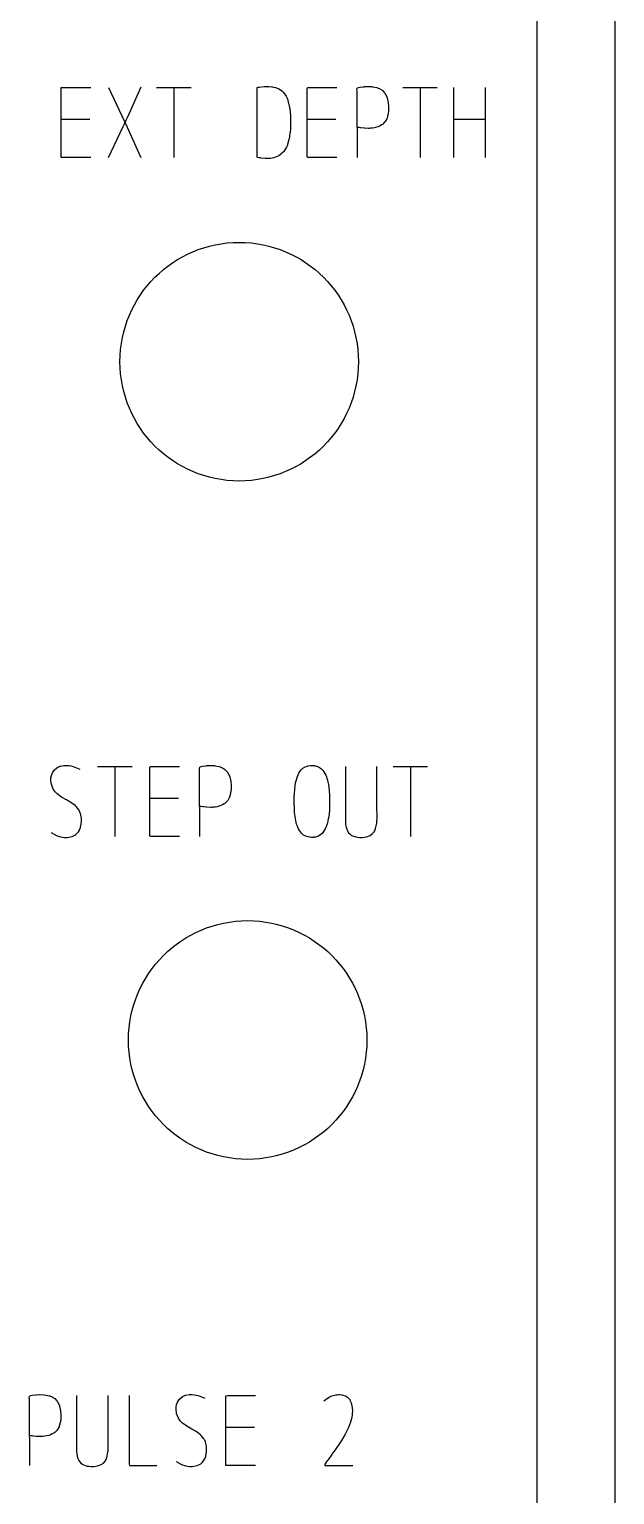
# Model space of a CAD drawing. Header units: millimetres. Extents: x 0 to 162, y -1 to 222.
# Drawn here: x 138.6 to 161.9, y 52.7 to 111 of the extents above; entities that cross this region are included whole.
import ezdxf

# ---------------------------------------------------------------- set-up
doc = ezdxf.new("R2010")
doc.units = ezdxf.units.MM
doc.layers.add('Gravur', color=7, linetype='CONTINUOUS')
doc.layers.add('Kontur', color=7, linetype='CONTINUOUS')

msp = doc.modelspace()

# ---------------------------------------------------------------- linework, layer by layer
at = {"layer": 'Gravur', "color": 255, "linetype": 'CONTINUOUS'}
for p, q in [((158.81116, 222.249), (158.82284, -0.951)), ((139.86617, 108.62142), (139.87291, 108.66008)), ((139.86617, 108.5115), (139.86617, 108.62142)), ((139.86617, 108.06008), (139.86617, 108.5115)), ((139.87291, 108.66008), (139.95253, 108.6646)), ((139.95253, 108.6646), (140.17628, 108.6646)), ((140.17628, 108.6646), (141.04381, 108.6646)), ((141.75382, 108.66941), (142.49416, 107.08374)), ((143.03721, 108.67245), (142.5056, 107.47673)), ((143.66848, 108.6646), (145.04631, 108.6646)), ((144.35936, 108.66067), (144.35936, 105.88146)), ((147.67381, 108.62677), (147.67613, 108.65165)), ((147.6739, 108.62413), (147.67381, 108.62677)), ((147.67381, 108.62677), (147.67381, 108.62677)), ((147.67492, 108.60179), (147.6739, 108.62413)), ((147.67492, 108.4801), (147.67492, 108.60179)), ((147.67613, 108.65165), (147.67773, 108.6559)), ((147.67773, 108.6559), (147.67808, 108.65661)), ((147.67808, 108.65661), (147.67845, 108.6573)), ((147.67845, 108.6573), (147.69468, 108.66933)), ((147.67845, 108.6573), (147.67845, 108.6573)), ((147.69468, 108.66933), (147.71946, 108.67498)), ((147.71946, 108.67498), (147.74051, 108.67704)), ((147.71946, 108.67498), (147.71946, 108.67498)), ((147.74051, 108.67704), (147.75735, 108.67863)), ((147.75735, 108.67863), (147.95924, 108.69809)), ((147.95924, 108.69809), (147.9711, 108.69928)), ((147.9711, 108.69928), (147.98396, 108.70066)), ((147.9711, 108.69928), (147.9711, 108.69928)), ((147.98396, 108.70066), (147.9968, 108.70215)), ((147.9968, 108.70215), (148.13101, 108.70746)), ((148.13101, 108.70746), (148.14354, 108.70703)), ((148.14354, 108.70703), (148.14354, 108.70703)), ((148.14354, 108.70703), (148.26438, 108.69593)), ((148.26438, 108.69593), (148.28729, 108.69239)), ((148.28729, 108.69239), (148.39778, 108.66784)), ((148.39778, 108.66784), (148.40993, 108.66431)), ((148.40993, 108.66431), (148.40993, 108.66431)), ((148.40993, 108.66431), (148.51787, 108.62426)), ((148.51787, 108.62426), (148.53852, 108.61451)), ((148.53852, 108.61451), (148.68058, 108.51705)), ((148.68058, 108.51705), (148.69806, 108.50035)), ((148.69806, 108.50035), (148.71487, 108.48305)), ((149.67617, 108.62142), (149.68291, 108.66008)), ((149.67617, 108.5115), (149.67617, 108.62142)), ((149.67617, 108.06008), (149.67617, 108.5115)), ((149.68291, 108.66008), (149.76253, 108.6646)), ((149.76253, 108.6646), (149.98628, 108.6646)), ((149.98628, 108.6646), (150.85381, 108.6646)), ((151.65462, 108.58578), (151.66037, 108.63618)), ((151.65491, 108.57996), (151.65462, 108.58578)), ((151.65462, 108.58578), (151.65462, 108.58578)), ((151.6578, 108.53506), (151.65491, 108.57996)), ((151.6578, 108.24065), (151.6578, 108.53506)), ((151.66037, 108.63618), (151.66454, 108.64264)), ((151.66454, 108.64264), (151.7156, 108.66543)), ((151.7156, 108.66543), (151.72141, 108.66665)), ((151.72141, 108.66665), (151.76831, 108.67419)), ((151.72141, 108.66665), (151.72141, 108.66665)), ((151.76831, 108.67419), (151.77556, 108.67537)), ((151.77556, 108.67537), (151.9244, 108.69569)), ((151.9244, 108.69569), (151.93797, 108.69694)), ((151.93797, 108.69694), (152.06748, 108.70366)), ((151.93797, 108.69694), (151.93797, 108.69694)), ((152.06748, 108.70366), (152.09352, 108.70385)), ((152.09352, 108.70385), (152.25012, 108.69673)), ((152.25012, 108.69673), (152.26755, 108.69488)), ((152.26755, 108.69488), (152.26755, 108.69488)), ((152.26755, 108.69488), (152.44084, 108.66031)), ((152.44084, 108.66031), (152.47429, 108.64937)), ((152.47429, 108.64937), (152.56215, 108.61143)), ((152.56215, 108.61143), (152.57163, 108.60645)), ((152.57163, 108.60645), (152.57163, 108.60645)), ((152.57163, 108.60645), (152.65177, 108.55564)), ((152.65177, 108.55564), (152.66664, 108.54414)), ((152.66664, 108.54414), (152.75299, 108.45691)), ((153.47848, 108.6646), (154.85631, 108.6646)), ((154.16936, 108.66067), (154.16936, 105.88146)), ((155.50329, 108.6646), (155.50329, 105.88146)), ((156.75943, 108.6646), (156.75943, 105.88146)), ((139.86617, 106.41924), (139.86617, 108.06008)), ((147.67492, 108.05223), (147.67492, 108.4801)), ((147.67492, 106.54093), (147.67492, 108.05223)), ((148.71487, 108.48305), (148.73103, 108.46516)), ((148.73103, 108.46516), (148.73103, 108.46516)), ((148.73103, 108.46516), (148.83146, 108.31753)), ((148.83146, 108.31753), (148.85809, 108.26344)), ((148.85809, 108.26344), (148.88163, 108.20759)), ((148.88163, 108.20759), (148.90227, 108.15036)), ((148.90227, 108.15036), (148.96925, 107.87307)), ((149.67617, 106.41924), (149.67617, 108.06008)), ((151.6578, 107.07087), (151.6578, 108.24065)), ((152.75299, 108.45691), (152.77691, 108.42424)), ((152.77691, 108.42424), (152.77691, 108.42424)), ((152.77691, 108.42424), (152.86023, 108.25241)), ((152.86023, 108.25241), (152.90276, 108.06143)), ((152.90276, 108.06143), (152.90276, 108.06143)), ((152.90276, 108.06143), (152.91387, 107.90301)), ((139.8701, 107.40845), (141.00455, 107.40845)), ((142.44686, 107.35203), (142.38802, 107.22796)), ((142.5056, 107.47673), (142.44686, 107.35203)), ((148.96925, 107.87307), (148.97537, 107.83292)), ((148.97537, 107.83292), (148.97537, 107.83292)), ((148.97537, 107.83292), (149.00109, 107.53329)), ((149.00109, 107.53329), (149.00405, 107.43285)), ((149.00405, 107.43285), (149.00405, 107.43285)), ((149.00405, 107.43285), (149.00542, 107.3185)), ((149.6801, 107.40845), (150.81455, 107.40845)), ((152.83978, 107.42023), (152.77785, 107.3099)), ((152.85096, 107.44813), (152.83978, 107.42023)), ((152.89062, 107.5947), (152.85096, 107.44813)), ((152.89338, 107.61023), (152.89062, 107.5947)), ((152.89062, 107.5947), (152.89062, 107.5947)), ((152.90956, 107.74997), (152.89338, 107.61023)), ((152.91387, 107.90301), (152.90956, 107.74997)), ((155.50722, 107.40845), (156.75551, 107.40845)), ((142.32904, 107.10425), (141.84247, 106.0855)), ((142.38802, 107.22796), (142.32904, 107.10425)), ((142.32904, 107.10425), (142.32904, 107.10425)), ((142.49416, 107.08374), (142.54993, 106.96115)), ((142.54993, 106.96115), (142.54993, 106.96115)), ((142.54993, 106.96115), (142.96216, 106.05463)), ((148.98282, 106.83534), (148.95044, 106.61519)), ((148.98618, 106.86712), (148.98282, 106.83534)), ((148.99963, 107.02563), (148.98618, 106.86712)), ((149.00072, 107.04344), (148.99963, 107.02563)), ((148.99963, 107.02563), (148.99963, 107.02563)), ((149.00564, 107.20433), (149.00072, 107.04344)), ((149.00542, 107.3185), (149.00564, 107.20433)), ((151.66454, 107.06243), (151.65566, 107.02739)), ((151.65566, 107.02739), (151.65574, 107.02332)), ((151.65574, 107.02332), (151.65574, 107.02332)), ((151.65574, 107.02332), (151.65768, 106.99276)), ((151.65768, 106.99276), (151.6578, 106.98843)), ((151.6578, 106.98843), (151.6578, 106.76861)), ((151.6578, 106.76861), (151.6578, 105.88146)), ((151.67161, 107.06633), (151.66454, 107.06243)), ((151.72936, 107.06724), (151.67161, 107.06633)), ((151.73622, 107.06624), (151.72936, 107.06724)), ((151.72936, 107.06724), (151.72936, 107.06724)), ((151.78734, 107.0574), (151.73622, 107.06624)), ((151.81188, 107.05424), (151.78734, 107.0574)), ((151.93549, 107.0415), (151.81188, 107.05424)), ((151.94997, 107.04041), (151.93549, 107.0415)), ((151.93549, 107.0415), (151.93549, 107.0415)), ((152.10923, 107.03558), (151.94997, 107.04041)), ((152.15419, 107.03694), (152.10923, 107.03558)), ((152.19921, 107.03962), (152.15419, 107.03694)), ((152.27776, 107.04781), (152.19921, 107.03962)), ((152.19921, 107.03962), (152.19921, 107.03962)), ((152.35516, 107.06093), (152.27776, 107.04781)), ((152.43061, 107.07953), (152.35516, 107.06093)), ((152.50328, 107.10417), (152.43061, 107.07953)), ((152.57236, 107.1354), (152.50328, 107.10417)), ((152.63702, 107.17379), (152.57236, 107.1354)), ((152.66842, 107.19659), (152.63702, 107.17379)), ((152.63702, 107.17379), (152.63702, 107.17379)), ((152.75314, 107.27811), (152.66842, 107.19659)), ((152.77785, 107.3099), (152.75314, 107.27811)), ((139.86617, 106.01492), (139.86617, 106.41924)), ((147.67492, 106.06595), (147.67492, 106.54093)), ((148.85128, 106.29363), (148.74048, 106.11512)), ((148.87177, 106.34116), (148.85128, 106.29363)), ((148.94553, 106.59079), (148.87177, 106.34116)), ((148.95044, 106.61519), (148.94553, 106.59079)), ((148.94553, 106.59079), (148.94553, 106.59079)), ((149.67617, 106.01492), (149.67617, 106.41924)), ((139.86617, 105.91678), (139.86617, 106.01492)), ((139.87291, 105.88204), (139.86617, 105.91678)), ((139.95253, 105.87753), (139.87291, 105.88204)), ((140.17628, 105.87753), (139.95253, 105.87753)), ((141.04381, 105.87753), (140.17628, 105.87753)), ((141.84247, 106.0855), (141.74168, 105.86984)), ((142.96216, 106.05463), (143.04506, 105.8736)), ((147.67379, 105.9132), (147.67383, 105.9159)), ((147.67943, 105.88699), (147.67379, 105.9132)), ((147.67383, 105.9159), (147.67485, 105.93675)), ((147.67383, 105.9159), (147.67383, 105.9159)), ((147.67485, 105.93675), (147.67492, 105.94034)), ((147.67492, 105.94034), (147.67492, 106.06595)), ((147.68533, 105.88099), (147.67943, 105.88699)), ((147.74353, 105.86426), (147.68533, 105.88099)), ((147.75071, 105.86342), (147.74353, 105.86426)), ((147.74353, 105.86426), (147.74353, 105.86426)), ((147.80446, 105.85844), (147.75071, 105.86342)), ((147.83501, 105.85432), (147.80446, 105.85844)), ((147.9905, 105.83996), (147.83501, 105.85432)), ((148.00783, 105.83913), (147.9905, 105.83996)), ((147.9905, 105.83996), (147.9905, 105.83996)), ((148.197, 105.84297), (148.00783, 105.83913)), ((148.27109, 105.85261), (148.197, 105.84297)), ((148.3423, 105.86758), (148.27109, 105.85261)), ((148.41046, 105.88789), (148.3423, 105.86758)), ((148.47541, 105.91354), (148.41046, 105.88789)), ((148.53699, 105.94454), (148.47541, 105.91354)), ((148.59501, 105.98088), (148.53699, 105.94454)), ((148.62669, 106.00419), (148.59501, 105.98088)), ((148.59501, 105.98088), (148.59501, 105.98088)), ((148.71403, 106.08473), (148.62669, 106.00419)), ((148.74048, 106.11512), (148.71403, 106.08473)), ((149.67617, 105.91678), (149.67617, 106.01492)), ((149.68291, 105.88204), (149.67617, 105.91678)), ((149.76253, 105.87753), (149.68291, 105.88204)), ((149.98628, 105.87753), (149.76253, 105.87753)), ((150.85381, 105.87753), (149.98628, 105.87753)), ((139.83539, 81.64947), (139.97729, 81.67678)), ((139.97729, 81.67678), (140.006, 81.67898)), ((140.006, 81.67898), (140.0903, 81.67967)), ((140.006, 81.67898), (140.006, 81.67898)), ((140.0903, 81.67967), (140.17457, 81.67239)), ((140.17457, 81.67239), (140.25826, 81.65792)), ((140.25826, 81.65792), (140.34084, 81.63701)), ((145.50156, 81.64937), (145.6504, 81.66969)), ((145.6504, 81.66969), (145.66397, 81.67094)), ((145.66397, 81.67094), (145.79348, 81.67766)), ((145.66397, 81.67094), (145.66397, 81.67094)), ((145.79348, 81.67766), (145.81952, 81.67785)), ((145.81952, 81.67785), (145.97612, 81.67073)), ((145.97612, 81.67073), (145.99355, 81.66888)), ((145.99355, 81.66888), (145.99355, 81.66888)), ((145.99355, 81.66888), (146.16684, 81.63431)), ((149.68806, 81.65643), (149.69898, 81.65879)), ((149.69898, 81.65879), (149.7976, 81.67368)), ((149.69898, 81.65879), (149.69898, 81.65879)), ((149.7976, 81.67368), (149.81811, 81.67615)), ((149.81811, 81.67615), (149.89067, 81.6785)), ((149.89067, 81.6785), (149.89744, 81.67817)), ((149.89744, 81.67817), (149.89744, 81.67817)), ((149.89744, 81.67817), (149.96278, 81.67073)), ((149.96278, 81.67073), (149.97512, 81.66843)), ((149.97512, 81.66843), (150.04654, 81.65142)), ((139.45809, 81.07469), (139.46098, 81.18088)), ((139.47058, 80.96834), (139.45809, 81.07469)), ((139.46098, 81.18088), (139.4802, 81.28401)), ((139.4802, 81.28401), (139.51666, 81.38119)), ((139.51666, 81.38119), (139.59107, 81.49356)), ((139.51666, 81.38119), (139.51666, 81.38119)), ((139.59107, 81.49356), (139.698, 81.58478)), ((139.698, 81.58478), (139.74067, 81.60978)), ((139.74067, 81.60978), (139.74692, 81.61308)), ((139.74692, 81.61308), (139.80583, 81.63952)), ((139.74692, 81.61308), (139.74692, 81.61308)), ((139.80583, 81.63952), (139.81798, 81.64389)), ((139.81798, 81.64389), (139.82665, 81.64677)), ((139.81798, 81.64389), (139.81798, 81.64389)), ((139.82665, 81.64677), (139.83539, 81.64947)), ((140.34084, 81.63701), (140.34084, 81.63701)), ((140.34084, 81.63701), (140.47649, 81.58912)), ((140.47649, 81.58912), (140.60477, 81.52868)), ((141.31848, 81.6386), (142.69631, 81.6386)), ((142.00936, 81.63467), (142.00936, 78.85546)), ((143.40217, 81.59542), (143.40891, 81.63408)), ((143.40217, 81.4855), (143.40217, 81.59542)), ((143.40217, 81.03408), (143.40217, 81.4855)), ((143.40891, 81.63408), (143.48853, 81.6386)), ((143.48853, 81.6386), (143.71228, 81.6386)), ((143.71228, 81.6386), (144.57981, 81.6386)), ((145.38062, 81.55978), (145.38637, 81.61018)), ((145.38091, 81.55396), (145.38062, 81.55978)), ((145.38062, 81.55978), (145.38062, 81.55978)), ((145.3838, 81.50906), (145.38091, 81.55396)), ((145.3838, 81.21465), (145.3838, 81.50906)), ((145.3838, 80.04487), (145.3838, 81.21465)), ((145.38637, 81.61018), (145.39054, 81.61664)), ((145.39054, 81.61664), (145.4416, 81.63943)), ((145.4416, 81.63943), (145.44741, 81.64065)), ((145.44741, 81.64065), (145.49431, 81.64819)), ((145.44741, 81.64065), (145.44741, 81.64065)), ((145.49431, 81.64819), (145.50156, 81.64937)), ((146.16684, 81.63431), (146.20029, 81.62337)), ((146.20029, 81.62337), (146.28815, 81.58543)), ((146.28815, 81.58543), (146.29763, 81.58045)), ((146.29763, 81.58045), (146.29763, 81.58045)), ((146.29763, 81.58045), (146.37777, 81.52964)), ((146.37777, 81.52964), (146.39264, 81.51814)), ((146.39264, 81.51814), (146.47899, 81.43091)), ((146.47899, 81.43091), (146.50291, 81.39824)), ((146.50291, 81.39824), (146.50291, 81.39824)), ((146.50291, 81.39824), (146.58623, 81.22641)), ((146.58623, 81.22641), (146.62876, 81.03543)), ((149.22099, 81.03015), (149.26803, 81.20228)), ((149.26803, 81.20228), (149.27991, 81.23651)), ((149.27991, 81.23651), (149.30865, 81.30812)), ((149.27991, 81.23651), (149.27991, 81.23651)), ((149.30865, 81.30812), (149.34262, 81.37685)), ((149.34262, 81.37685), (149.38252, 81.44149)), ((149.38252, 81.44149), (149.42908, 81.5008)), ((149.42908, 81.5008), (149.50243, 81.56924)), ((149.42908, 81.5008), (149.42908, 81.5008)), ((149.50243, 81.56924), (149.59043, 81.62324)), ((149.59043, 81.62324), (149.68806, 81.65643)), ((150.04654, 81.65142), (150.05286, 81.64953)), ((150.05286, 81.64953), (150.05286, 81.64953)), ((150.05286, 81.64953), (150.1125, 81.627)), ((150.1125, 81.627), (150.12429, 81.62133)), ((150.12429, 81.62133), (150.24091, 81.54108)), ((150.24091, 81.54108), (150.26081, 81.52195)), ((150.26081, 81.52195), (150.27967, 81.50192)), ((150.27967, 81.50192), (150.29753, 81.48106)), ((150.29753, 81.48106), (150.29753, 81.48106)), ((150.29753, 81.48106), (150.34008, 81.42253)), ((150.34008, 81.42253), (150.37675, 81.3596)), ((150.37675, 81.3596), (150.4083, 81.29331)), ((150.4083, 81.29331), (150.43551, 81.22468)), ((150.43551, 81.22468), (150.43551, 81.22468)), ((150.43551, 81.22468), (150.45718, 81.16093)), ((150.45718, 81.16093), (150.47645, 81.09689)), ((150.47645, 81.09689), (150.49708, 81.01651)), ((151.19129, 81.6386), (151.19129, 79.74653)), ((152.44743, 80.06842), (152.44743, 81.6386)), ((153.09048, 81.6386), (154.46831, 81.6386)), ((153.78136, 81.63467), (153.78136, 78.85546)), ((139.47922, 80.92829), (139.47058, 80.96834)), ((139.47058, 80.96834), (139.47058, 80.96834)), ((139.55226, 80.73967), (139.47922, 80.92829)), ((139.62457, 80.63341), (139.55226, 80.73967)), ((139.71148, 80.54358), (139.62457, 80.63341)), ((139.8873, 80.4155), (139.71148, 80.54358)), ((139.71148, 80.54358), (139.71148, 80.54358)), ((143.40217, 79.39324), (143.40217, 81.03408)), ((146.61662, 80.5687), (146.57696, 80.42213)), ((146.61938, 80.58423), (146.61662, 80.5687)), ((146.61662, 80.5687), (146.61662, 80.5687)), ((146.63556, 80.72397), (146.61938, 80.58423)), ((146.62876, 81.03543), (146.62876, 81.03543)), ((146.62876, 81.03543), (146.63987, 80.87701)), ((146.63987, 80.87701), (146.63556, 80.72397)), ((149.15447, 80.43348), (149.17317, 80.71911)), ((149.17317, 80.71911), (149.17571, 80.74492)), ((149.17571, 80.74492), (149.21083, 80.98274)), ((149.17571, 80.74492), (149.17571, 80.74492)), ((149.21083, 80.98274), (149.22099, 81.03015)), ((150.49708, 81.01651), (150.50304, 80.98951)), ((150.50304, 80.98951), (150.50304, 80.98951)), ((150.50304, 80.98951), (150.53097, 80.82157)), ((150.53097, 80.82157), (150.54699, 80.65164)), ((150.54699, 80.65164), (150.54699, 80.65164)), ((150.54699, 80.65164), (150.55509, 80.49115)), ((150.55509, 80.49115), (150.56012, 80.33142)), ((140.07985, 80.306), (139.8873, 80.4155)), ((140.25878, 80.20356), (140.07985, 80.306)), ((140.07985, 80.306), (140.07985, 80.306)), ((140.42326, 80.08434), (140.25878, 80.20356)), ((140.46402, 80.04659), (140.42326, 80.08434)), ((140.42326, 80.08434), (140.42326, 80.08434)), ((140.57059, 79.91533), (140.46402, 80.04659)), ((140.58083, 79.89827), (140.57059, 79.91533)), ((143.4061, 80.38245), (144.54055, 80.38245)), ((145.39054, 80.03643), (145.38166, 80.00139)), ((145.38166, 80.00139), (145.38174, 79.99732)), ((145.38174, 79.99732), (145.38174, 79.99732)), ((145.38174, 79.99732), (145.38368, 79.96676)), ((145.38368, 79.96676), (145.3838, 79.96243)), ((145.3838, 79.96243), (145.3838, 79.74261)), ((145.39761, 80.04033), (145.39054, 80.03643)), ((145.45536, 80.04124), (145.39761, 80.04033)), ((145.46222, 80.04024), (145.45536, 80.04124)), ((145.45536, 80.04124), (145.45536, 80.04124)), ((145.51334, 80.0314), (145.46222, 80.04024)), ((145.53788, 80.02824), (145.51334, 80.0314)), ((145.66149, 80.0155), (145.53788, 80.02824)), ((145.67597, 80.01441), (145.66149, 80.0155)), ((145.66149, 80.0155), (145.66149, 80.0155)), ((145.83523, 80.00958), (145.67597, 80.01441)), ((145.88019, 80.01094), (145.83523, 80.00958)), ((145.92521, 80.01362), (145.88019, 80.01094)), ((146.00376, 80.02181), (145.92521, 80.01362)), ((145.92521, 80.01362), (145.92521, 80.01362)), ((146.08116, 80.03493), (146.00376, 80.02181)), ((146.15661, 80.05353), (146.08116, 80.03493)), ((146.22928, 80.07817), (146.15661, 80.05353)), ((146.29836, 80.1094), (146.22928, 80.07817)), ((146.36302, 80.14779), (146.29836, 80.1094)), ((146.39442, 80.17059), (146.36302, 80.14779)), ((146.36302, 80.14779), (146.36302, 80.14779)), ((146.47914, 80.25211), (146.39442, 80.17059)), ((146.50385, 80.2839), (146.47914, 80.25211)), ((146.56578, 80.39423), (146.50385, 80.2839)), ((146.57696, 80.42213), (146.56578, 80.39423)), ((149.15083, 80.33565), (149.15447, 80.43348)), ((149.16603, 79.84762), (149.15083, 80.33565)), ((150.55743, 79.93127), (150.55477, 79.8864)), ((150.56012, 80.33142), (150.55743, 79.93127)), ((152.44792, 80.00561), (152.44743, 80.06842)), ((152.45463, 79.68358), (152.44792, 80.00561)), ((140.59027, 79.88079), (140.58083, 79.89827)), ((140.60051, 79.85961), (140.59027, 79.88079)), ((140.59027, 79.88079), (140.59027, 79.88079)), ((140.62613, 79.79372), (140.60051, 79.85961)), ((140.62887, 79.78541), (140.62613, 79.79372)), ((140.62613, 79.79372), (140.62613, 79.79372)), ((140.64626, 79.7269), (140.62887, 79.78541)), ((140.64176, 79.22621), (140.66284, 79.33618)), ((140.6525, 79.70274), (140.64626, 79.7269)), ((140.67269, 79.57554), (140.6525, 79.70274)), ((140.66284, 79.33618), (140.66742, 79.37336)), ((140.66742, 79.37336), (140.66995, 79.39704)), ((140.66742, 79.37336), (140.66742, 79.37336)), ((140.66995, 79.39704), (140.67228, 79.42072)), ((140.67228, 79.42072), (140.6737, 79.56243)), ((140.6737, 79.56243), (140.67269, 79.57554)), ((140.67269, 79.57554), (140.67269, 79.57554)), ((143.40217, 78.98892), (143.40217, 79.39324)), ((145.3838, 79.74261), (145.3838, 78.85546)), ((149.17039, 79.80308), (149.16603, 79.84762)), ((149.16603, 79.84762), (149.16603, 79.84762)), ((149.23406, 79.40502), (149.17039, 79.80308)), ((149.2489, 79.34504), (149.23406, 79.40502)), ((149.26713, 79.28571), (149.2489, 79.34504)), ((150.47421, 79.38932), (150.43803, 79.2755)), ((150.49517, 79.46979), (150.47421, 79.38932)), ((150.5128, 79.5515), (150.49517, 79.46979)), ((150.52734, 79.63425), (150.5128, 79.5515)), ((150.55477, 79.8864), (150.52734, 79.63425)), ((150.55477, 79.8864), (150.55477, 79.8864)), ((151.19129, 79.74653), (151.19111, 79.46461)), ((151.19111, 79.46461), (151.193, 79.42259)), ((151.193, 79.42259), (151.193, 79.42259)), ((151.193, 79.42259), (151.20179, 79.3245)), ((151.20179, 79.3245), (151.21859, 79.22886)), ((152.39747, 79.17342), (152.44005, 79.38124)), ((152.44005, 79.38124), (152.44474, 79.42387)), ((152.44474, 79.42387), (152.45465, 79.64005)), ((152.45465, 79.64005), (152.45463, 79.68358)), ((152.45463, 79.68358), (152.45463, 79.68358)), ((139.4664, 79.01247), (139.67763, 78.89597)), ((139.67763, 78.89597), (139.70893, 78.88307)), ((139.70893, 78.88307), (139.80455, 78.85066)), ((139.80455, 78.85066), (139.83699, 78.84205)), ((139.83699, 78.84205), (139.83699, 78.84205)), ((139.83699, 78.84205), (139.99964, 78.81702)), ((139.99964, 78.81702), (140.05536, 78.81537)), ((140.05536, 78.81537), (140.11183, 78.81728)), ((140.11183, 78.81728), (140.16905, 78.82289)), ((140.16905, 78.82289), (140.28846, 78.84923)), ((140.28846, 78.84923), (140.30515, 78.85482)), ((140.30515, 78.85482), (140.41251, 78.90538)), ((140.30515, 78.85482), (140.30515, 78.85482)), ((140.41251, 78.90538), (140.44527, 78.9274)), ((140.44527, 78.9274), (140.47481, 78.95105)), ((140.44527, 78.9274), (140.44527, 78.9274)), ((140.47481, 78.95105), (140.50226, 78.97725)), ((140.50226, 78.97725), (140.55205, 79.03703)), ((140.55205, 79.03703), (140.55621, 79.04283)), ((140.55621, 79.04283), (140.59331, 79.10229)), ((140.55621, 79.04283), (140.55621, 79.04283)), ((140.59331, 79.10229), (140.59979, 79.11453)), ((140.59979, 79.11453), (140.63782, 79.21189)), ((140.63782, 79.21189), (140.64176, 79.22621)), ((140.64176, 79.22621), (140.64176, 79.22621)), ((143.40217, 78.89078), (143.40217, 78.98892)), ((143.40891, 78.85604), (143.40217, 78.89078)), ((143.48853, 78.85153), (143.40891, 78.85604)), ((143.71228, 78.85153), (143.48853, 78.85153)), ((144.57981, 78.85153), (143.71228, 78.85153)), ((149.29303, 79.21748), (149.26713, 79.28571)), ((149.26713, 79.28571), (149.26713, 79.28571)), ((149.32385, 79.15175), (149.29303, 79.21748)), ((149.3597, 79.0894), (149.32385, 79.15175)), ((149.40071, 79.03128), (149.3597, 79.0894)), ((149.447, 78.97828), (149.40071, 79.03128)), ((149.49868, 78.93127), (149.447, 78.97828)), ((149.52671, 78.91019), (149.49868, 78.93127)), ((149.49868, 78.93127), (149.49868, 78.93127)), ((149.61931, 78.85842), (149.52671, 78.91019)), ((149.65305, 78.84537), (149.61931, 78.85842)), ((149.76315, 78.82034), (149.65305, 78.84537)), ((149.77672, 78.81881), (149.76315, 78.82034)), ((149.84313, 78.81404), (149.77672, 78.81881)), ((149.85073, 78.81387), (149.84313, 78.81404)), ((149.84313, 78.81404), (149.84313, 78.81404)), ((149.92017, 78.81693), (149.85073, 78.81387)), ((149.93333, 78.81841), (149.92017, 78.81693)), ((149.99967, 78.82824), (149.93333, 78.81841)), ((150.00766, 78.82981), (149.99967, 78.82824)), ((149.99967, 78.82824), (149.99967, 78.82824)), ((150.09289, 78.85506), (150.00766, 78.82981)), ((150.19478, 78.91244), (150.09289, 78.85506)), ((150.27808, 78.98823), (150.19478, 78.91244)), ((150.32503, 79.04769), (150.27808, 78.98823)), ((150.27808, 78.98823), (150.27808, 78.98823)), ((150.36544, 79.11246), (150.32503, 79.04769)), ((150.40009, 79.18129), (150.36544, 79.11246)), ((150.42974, 79.25294), (150.40009, 79.18129)), ((150.43803, 79.2755), (150.42974, 79.25294)), ((150.42974, 79.25294), (150.42974, 79.25294)), ((151.21859, 79.22886), (151.24575, 79.1378)), ((151.24575, 79.1378), (151.28564, 79.05344)), ((151.28564, 79.05344), (151.28564, 79.05344)), ((151.28564, 79.05344), (151.32102, 79.00129)), ((151.32102, 79.00129), (151.36401, 78.95383)), ((151.36401, 78.95383), (151.42623, 78.9053)), ((151.42623, 78.9053), (151.43964, 78.8971)), ((151.43964, 78.8971), (151.43964, 78.8971)), ((151.43964, 78.8971), (151.56575, 78.84456)), ((151.56575, 78.84456), (151.61042, 78.83361)), ((151.61042, 78.83361), (151.61042, 78.83361)), ((151.61042, 78.83361), (151.68164, 78.82191)), ((151.68164, 78.82191), (151.75263, 78.81597)), ((151.75263, 78.81597), (151.84158, 78.81444)), ((151.84158, 78.81444), (151.8714, 78.81535)), ((151.8714, 78.81535), (152.0295, 78.83568)), ((151.8714, 78.81535), (151.8714, 78.81535)), ((152.0295, 78.83568), (152.17558, 78.88918)), ((152.17558, 78.88918), (152.2655, 78.95218)), ((152.17558, 78.88918), (152.17558, 78.88918)), ((152.2655, 78.95218), (152.34006, 79.03995)), ((152.34006, 79.03995), (152.35751, 79.07013)), ((152.35751, 79.07013), (152.36065, 79.07634)), ((152.36065, 79.07634), (152.37989, 79.12095)), ((152.36065, 79.07634), (152.36065, 79.07634)), ((152.37989, 79.12095), (152.38542, 79.13619)), ((152.38542, 79.13619), (152.39165, 79.15475)), ((152.38542, 79.13619), (152.38542, 79.13619)), ((152.39165, 79.15475), (152.39747, 79.17342)), ((138.60654, 56.57664), (138.6576, 56.59943)), ((138.6576, 56.59943), (138.66341, 56.60065)), ((138.66341, 56.60065), (138.71031, 56.60819)), ((138.66341, 56.60065), (138.66341, 56.60065)), ((138.71031, 56.60819), (138.71756, 56.60937)), ((138.71756, 56.60937), (138.8664, 56.62969)), ((138.8664, 56.62969), (138.87997, 56.63094)), ((138.87997, 56.63094), (139.00948, 56.63766)), ((138.87997, 56.63094), (138.87997, 56.63094)), ((139.00948, 56.63766), (139.03552, 56.63785)), ((139.03552, 56.63785), (139.19212, 56.63073)), ((139.19212, 56.63073), (139.20955, 56.62888)), ((139.20955, 56.62888), (139.20955, 56.62888)), ((139.20955, 56.62888), (139.38284, 56.59431)), ((139.38284, 56.59431), (139.41629, 56.58337)), ((139.41629, 56.58337), (139.50415, 56.54543)), ((140.48329, 56.5986), (140.48329, 54.70653)), ((141.73943, 55.02842), (141.73943, 56.5986)), ((142.58268, 56.5986), (142.58268, 54.50241)), ((144.73492, 56.57308), (144.79383, 56.59952)), ((144.79383, 56.59952), (144.80598, 56.60389)), ((144.80598, 56.60389), (144.81465, 56.60677)), ((144.80598, 56.60389), (144.80598, 56.60389)), ((144.81465, 56.60677), (144.82339, 56.60947)), ((144.82339, 56.60947), (144.96529, 56.63678)), ((144.96529, 56.63678), (144.994, 56.63898)), ((144.994, 56.63898), (145.0783, 56.63967)), ((144.994, 56.63898), (144.994, 56.63898)), ((145.0783, 56.63967), (145.16257, 56.63239)), ((145.16257, 56.63239), (145.24626, 56.61792)), ((145.24626, 56.61792), (145.32884, 56.59701)), ((145.32884, 56.59701), (145.32884, 56.59701)), ((145.32884, 56.59701), (145.46449, 56.54912)), ((146.42817, 56.55542), (146.43491, 56.59408)), ((146.43491, 56.59408), (146.51453, 56.5986)), ((146.51453, 56.5986), (146.73828, 56.5986)), ((146.73828, 56.5986), (147.60581, 56.5986)), ((150.5444, 56.53954), (150.62894, 56.57829)), ((150.62894, 56.57829), (150.65795, 56.58904)), ((150.65795, 56.58904), (150.8114, 56.62657)), ((150.65795, 56.58904), (150.65795, 56.58904)), ((150.8114, 56.62657), (150.86434, 56.6325)), ((150.86434, 56.6325), (150.91804, 56.63505)), ((150.91804, 56.63505), (150.97239, 56.63416)), ((150.97239, 56.63416), (151.06692, 56.62322)), ((151.06692, 56.62322), (151.08569, 56.61938)), ((151.08569, 56.61938), (151.08569, 56.61938)), ((151.08569, 56.61938), (151.19865, 56.5813)), ((151.19865, 56.5813), (151.23362, 56.56273)), ((138.59662, 56.51978), (138.60237, 56.57018)), ((138.59691, 56.51396), (138.59662, 56.51978)), ((138.59662, 56.51978), (138.59662, 56.51978)), ((138.5998, 56.46906), (138.59691, 56.51396)), ((138.5998, 56.17465), (138.5998, 56.46906)), ((138.5998, 55.00487), (138.5998, 56.17465)), ((138.60237, 56.57018), (138.60654, 56.57664)), ((139.50415, 56.54543), (139.51363, 56.54045)), ((139.51363, 56.54045), (139.51363, 56.54045)), ((139.51363, 56.54045), (139.59377, 56.48964)), ((139.59377, 56.48964), (139.60864, 56.47814)), ((139.60864, 56.47814), (139.69499, 56.39091)), ((139.69499, 56.39091), (139.71891, 56.35824)), ((139.71891, 56.35824), (139.71891, 56.35824)), ((139.71891, 56.35824), (139.80223, 56.18641)), ((139.80223, 56.18641), (139.84476, 55.99543)), ((139.84476, 55.99543), (139.84476, 55.99543)), ((139.84476, 55.99543), (139.85587, 55.83701)), ((144.44609, 56.03469), (144.44898, 56.14088)), ((144.45858, 55.92834), (144.44609, 56.03469)), ((144.44898, 56.14088), (144.4682, 56.24401)), ((144.4682, 56.24401), (144.50466, 56.34119)), ((144.50466, 56.34119), (144.57907, 56.45356)), ((144.50466, 56.34119), (144.50466, 56.34119)), ((144.57907, 56.45356), (144.686, 56.54478)), ((144.686, 56.54478), (144.72867, 56.56978)), ((144.72867, 56.56978), (144.73492, 56.57308)), ((144.73492, 56.57308), (144.73492, 56.57308)), ((145.46449, 56.54912), (145.59277, 56.48868)), ((146.42817, 56.4455), (146.42817, 56.55542)), ((146.42817, 55.99408), (146.42817, 56.4455)), ((146.42817, 54.35324), (146.42817, 55.99408)), ((150.3404, 56.39055), (150.5171, 56.5245)), ((150.5171, 56.5245), (150.5444, 56.53954)), ((151.23362, 56.56273), (151.23362, 56.56273)), ((151.23362, 56.56273), (151.27965, 56.53106)), ((151.27965, 56.53106), (151.32098, 56.49257)), ((151.32098, 56.49257), (151.36405, 56.43731)), ((151.36405, 56.43731), (151.37635, 56.4176)), ((151.37635, 56.4176), (151.37635, 56.4176)), ((151.37635, 56.4176), (151.42495, 56.30932)), ((151.42495, 56.30932), (151.45367, 56.19241)), ((151.47082, 56.00585), (151.44308, 55.71693)), ((151.45367, 56.19241), (151.45367, 56.19241)), ((151.45367, 56.19241), (151.46559, 56.09844)), ((151.46559, 56.09844), (151.47082, 56.00585)), ((139.83262, 55.5287), (139.79296, 55.38213)), ((139.83538, 55.54423), (139.83262, 55.5287)), ((139.83262, 55.5287), (139.83262, 55.5287)), ((139.85156, 55.68397), (139.83538, 55.54423)), ((139.85587, 55.83701), (139.85156, 55.68397)), ((144.46722, 55.88829), (144.45858, 55.92834)), ((144.45858, 55.92834), (144.45858, 55.92834)), ((144.54026, 55.69967), (144.46722, 55.88829)), ((144.61257, 55.59341), (144.54026, 55.69967)), ((144.69948, 55.50358), (144.61257, 55.59341)), ((144.8753, 55.3755), (144.69948, 55.50358)), ((144.69948, 55.50358), (144.69948, 55.50358)), ((151.37161, 55.46807), (151.31381, 55.32193)), ((151.38431, 55.50442), (151.37161, 55.46807)), ((151.43744, 55.69099), (151.38431, 55.50442)), ((151.44308, 55.71693), (151.43744, 55.69099)), ((151.43744, 55.69099), (151.43744, 55.69099)), ((138.60654, 54.99643), (138.59766, 54.96139)), ((138.59766, 54.96139), (138.59774, 54.95732)), ((138.59774, 54.95732), (138.59774, 54.95732)), ((138.59774, 54.95732), (138.59968, 54.92676)), ((138.59968, 54.92676), (138.5998, 54.92243)), ((138.5998, 54.92243), (138.5998, 54.70261)), ((138.61361, 55.00033), (138.60654, 54.99643)), ((138.67136, 55.00124), (138.61361, 55.00033)), ((138.67822, 55.00024), (138.67136, 55.00124)), ((138.67136, 55.00124), (138.67136, 55.00124)), ((138.72934, 54.9914), (138.67822, 55.00024)), ((138.75388, 54.98824), (138.72934, 54.9914)), ((138.87749, 54.9755), (138.75388, 54.98824)), ((138.89197, 54.97441), (138.87749, 54.9755)), ((138.87749, 54.9755), (138.87749, 54.9755)), ((139.05123, 54.96958), (138.89197, 54.97441)), ((139.09619, 54.97094), (139.05123, 54.96958)), ((139.14121, 54.97362), (139.09619, 54.97094)), ((139.21976, 54.98181), (139.14121, 54.97362)), ((139.14121, 54.97362), (139.14121, 54.97362)), ((139.29716, 54.99493), (139.21976, 54.98181)), ((139.37261, 55.01353), (139.29716, 54.99493)), ((139.44528, 55.03817), (139.37261, 55.01353)), ((139.51436, 55.0694), (139.44528, 55.03817)), ((139.57902, 55.10779), (139.51436, 55.0694)), ((139.61042, 55.13059), (139.57902, 55.10779)), ((139.57902, 55.10779), (139.57902, 55.10779)), ((139.69514, 55.21211), (139.61042, 55.13059)), ((139.71985, 55.2439), (139.69514, 55.21211)), ((139.78178, 55.35423), (139.71985, 55.2439)), ((139.79296, 55.38213), (139.78178, 55.35423)), ((141.73992, 54.96561), (141.73943, 55.02842)), ((141.74663, 54.64358), (141.73992, 54.96561)), ((145.06785, 55.266), (144.8753, 55.3755)), ((145.24678, 55.16356), (145.06785, 55.266)), ((145.06785, 55.266), (145.06785, 55.266)), ((145.41126, 55.04434), (145.24678, 55.16356)), ((145.45202, 55.00659), (145.41126, 55.04434)), ((145.41126, 55.04434), (145.41126, 55.04434)), ((145.55859, 54.87533), (145.45202, 55.00659)), ((145.56883, 54.85827), (145.55859, 54.87533)), ((145.57827, 54.84079), (145.56883, 54.85827)), ((145.58851, 54.81961), (145.57827, 54.84079)), ((145.57827, 54.84079), (145.57827, 54.84079)), ((146.4321, 55.34245), (147.56655, 55.34245)), ((151.17402, 55.04009), (151.03939, 54.81428)), ((151.2926, 55.27407), (151.17402, 55.04009)), ((151.31381, 55.32193), (151.2926, 55.27407)), ((151.2926, 55.27407), (151.2926, 55.27407)), ((138.5998, 54.70261), (138.5998, 53.81546)), ((140.48329, 54.70653), (140.48311, 54.42461)), ((140.48311, 54.42461), (140.485, 54.38259)), ((140.485, 54.38259), (140.485, 54.38259)), ((140.485, 54.38259), (140.49379, 54.2845)), ((140.49379, 54.2845), (140.51059, 54.18886)), ((141.68947, 54.13342), (141.73205, 54.34124)), ((141.73205, 54.34124), (141.73674, 54.38387)), ((141.73674, 54.38387), (141.74665, 54.60005)), ((141.74665, 54.60005), (141.74663, 54.64358)), ((141.74663, 54.64358), (141.74663, 54.64358)), ((142.58268, 54.50241), (142.58268, 53.98818)), ((145.61413, 54.75372), (145.58851, 54.81961)), ((145.61687, 54.74541), (145.61413, 54.75372)), ((145.61413, 54.75372), (145.61413, 54.75372)), ((145.63426, 54.6869), (145.61687, 54.74541)), ((145.62976, 54.18621), (145.65084, 54.29618)), ((145.6405, 54.66274), (145.63426, 54.6869)), ((145.66069, 54.53554), (145.6405, 54.66274)), ((145.65084, 54.29618), (145.65542, 54.33336)), ((145.65542, 54.33336), (145.65795, 54.35704)), ((145.65542, 54.33336), (145.65542, 54.33336)), ((145.65795, 54.35704), (145.66028, 54.38072)), ((145.66028, 54.38072), (145.6617, 54.52243)), ((145.6617, 54.52243), (145.66069, 54.53554)), ((145.66069, 54.53554), (145.66069, 54.53554)), ((146.42817, 53.94892), (146.42817, 54.35324)), ((150.65474, 54.25138), (150.50063, 54.04164)), ((150.67102, 54.27397), (150.65474, 54.25138)), ((150.65474, 54.25138), (150.65474, 54.25138)), ((150.81551, 54.47886), (150.67102, 54.27397)), ((150.92895, 54.64517), (150.81551, 54.47886)), ((151.03939, 54.81428), (150.92895, 54.64517)), ((151.03939, 54.81428), (151.03939, 54.81428)), ((140.51059, 54.18886), (140.53775, 54.0978)), ((140.53775, 54.0978), (140.57764, 54.01344)), ((140.57764, 54.01344), (140.57764, 54.01344)), ((140.57764, 54.01344), (140.61302, 53.96129)), ((140.61302, 53.96129), (140.65601, 53.91383)), ((140.65601, 53.91383), (140.71823, 53.8653)), ((140.71823, 53.8653), (140.73164, 53.8571)), ((140.73164, 53.8571), (140.73164, 53.8571)), ((140.73164, 53.8571), (140.85775, 53.80456)), ((140.85775, 53.80456), (140.90242, 53.79361)), ((140.90242, 53.79361), (140.90242, 53.79361)), ((140.90242, 53.79361), (140.97364, 53.78191)), ((140.97364, 53.78191), (141.04463, 53.77597)), ((141.04463, 53.77597), (141.13358, 53.77444)), ((141.13358, 53.77444), (141.1634, 53.77535)), ((141.1634, 53.77535), (141.3215, 53.79568)), ((141.1634, 53.77535), (141.1634, 53.77535)), ((141.3215, 53.79568), (141.46758, 53.84918)), ((141.46758, 53.84918), (141.5575, 53.91218)), ((141.46758, 53.84918), (141.46758, 53.84918)), ((141.5575, 53.91218), (141.63206, 53.99995)), ((141.63206, 53.99995), (141.64951, 54.03013)), ((141.64951, 54.03013), (141.65265, 54.03634)), ((141.65265, 54.03634), (141.67189, 54.08095)), ((141.65265, 54.03634), (141.65265, 54.03634)), ((141.67189, 54.08095), (141.67742, 54.09619)), ((141.67742, 54.09619), (141.68365, 54.11475)), ((141.67742, 54.09619), (141.67742, 54.09619)), ((141.68365, 54.11475), (141.68947, 54.13342)), ((142.58268, 53.98818), (142.58268, 53.86256)), ((142.58268, 53.86256), (142.58942, 53.81604)), ((142.58942, 53.81604), (142.66512, 53.81153)), ((142.66512, 53.81153), (142.87316, 53.81153)), ((142.87316, 53.81153), (143.68181, 53.81153)), ((144.4544, 53.97247), (144.66563, 53.85597)), ((144.66563, 53.85597), (144.69693, 53.84307)), ((144.69693, 53.84307), (144.79255, 53.81066)), ((144.79255, 53.81066), (144.82499, 53.80205)), ((144.82499, 53.80205), (144.82499, 53.80205)), ((144.82499, 53.80205), (144.98764, 53.77702)), ((144.98764, 53.77702), (145.04336, 53.77537)), ((145.04336, 53.77537), (145.09983, 53.77728)), ((145.09983, 53.77728), (145.15705, 53.78289)), ((145.15705, 53.78289), (145.27646, 53.80923)), ((145.27646, 53.80923), (145.29315, 53.81482)), ((145.29315, 53.81482), (145.40051, 53.86538)), ((145.29315, 53.81482), (145.29315, 53.81482)), ((145.40051, 53.86538), (145.43327, 53.8874)), ((145.43327, 53.8874), (145.46281, 53.91105)), ((145.43327, 53.8874), (145.43327, 53.8874)), ((145.46281, 53.91105), (145.49026, 53.93725)), ((145.49026, 53.93725), (145.54005, 53.99703)), ((145.54005, 53.99703), (145.54421, 54.00283)), ((145.54421, 54.00283), (145.58131, 54.06229)), ((145.54421, 54.00283), (145.54421, 54.00283)), ((145.58131, 54.06229), (145.58779, 54.07453)), ((145.58779, 54.07453), (145.62582, 54.17189)), ((145.62582, 54.17189), (145.62976, 54.18621)), ((145.62976, 54.18621), (145.62976, 54.18621)), ((146.42817, 53.85078), (146.42817, 53.94892)), ((146.43491, 53.81604), (146.42817, 53.85078)), ((146.51453, 53.81153), (146.43491, 53.81604)), ((146.73828, 53.81153), (146.51453, 53.81153)), ((147.60581, 53.81153), (146.73828, 53.81153)), ((150.37167, 53.85193), (150.36925, 53.82815)), ((150.36925, 53.82815), (150.37039, 53.82415)), ((150.37039, 53.82415), (150.37173, 53.82151)), ((150.3724, 53.85443), (150.37167, 53.85193)), ((150.37167, 53.85193), (150.37167, 53.85193)), ((150.37173, 53.82151), (150.37345, 53.81922)), ((150.37973, 53.87434), (150.3724, 53.85443)), ((150.37345, 53.81922), (150.37345, 53.81922)), ((150.37345, 53.81922), (150.38713, 53.812)), ((150.38517, 53.88645), (150.37973, 53.87434)), ((150.42449, 53.94461), (150.38517, 53.88645)), ((150.38713, 53.812), (150.40551, 53.81026)), ((150.40551, 53.81026), (150.42158, 53.8109)), ((150.40551, 53.81026), (150.40551, 53.81026)), ((150.42158, 53.8109), (150.43461, 53.81153)), ((150.42913, 53.95032), (150.42449, 53.94461)), ((150.42449, 53.94461), (150.42449, 53.94461)), ((150.46944, 53.99995), (150.42913, 53.95032)), ((150.43461, 53.81153), (150.63873, 53.81153)), ((150.50063, 54.04164), (150.46944, 53.99995)), ((150.63873, 53.81153), (151.49055, 53.81153))]:
    msp.add_line(p, q, dxfattribs=at)
at = {"layer": 'Kontur', "color": 7, "linetype": 'CONTINUOUS'}
msp.add_line((161.925, 222.25), (161.925, 0), dxfattribs=at)
for centre in [(146.961, 97.75), (147.298, 70.751)]:
    msp.add_circle(centre, 4.75, dxfattribs=at)

doc.saveas('drawing.dxf')
